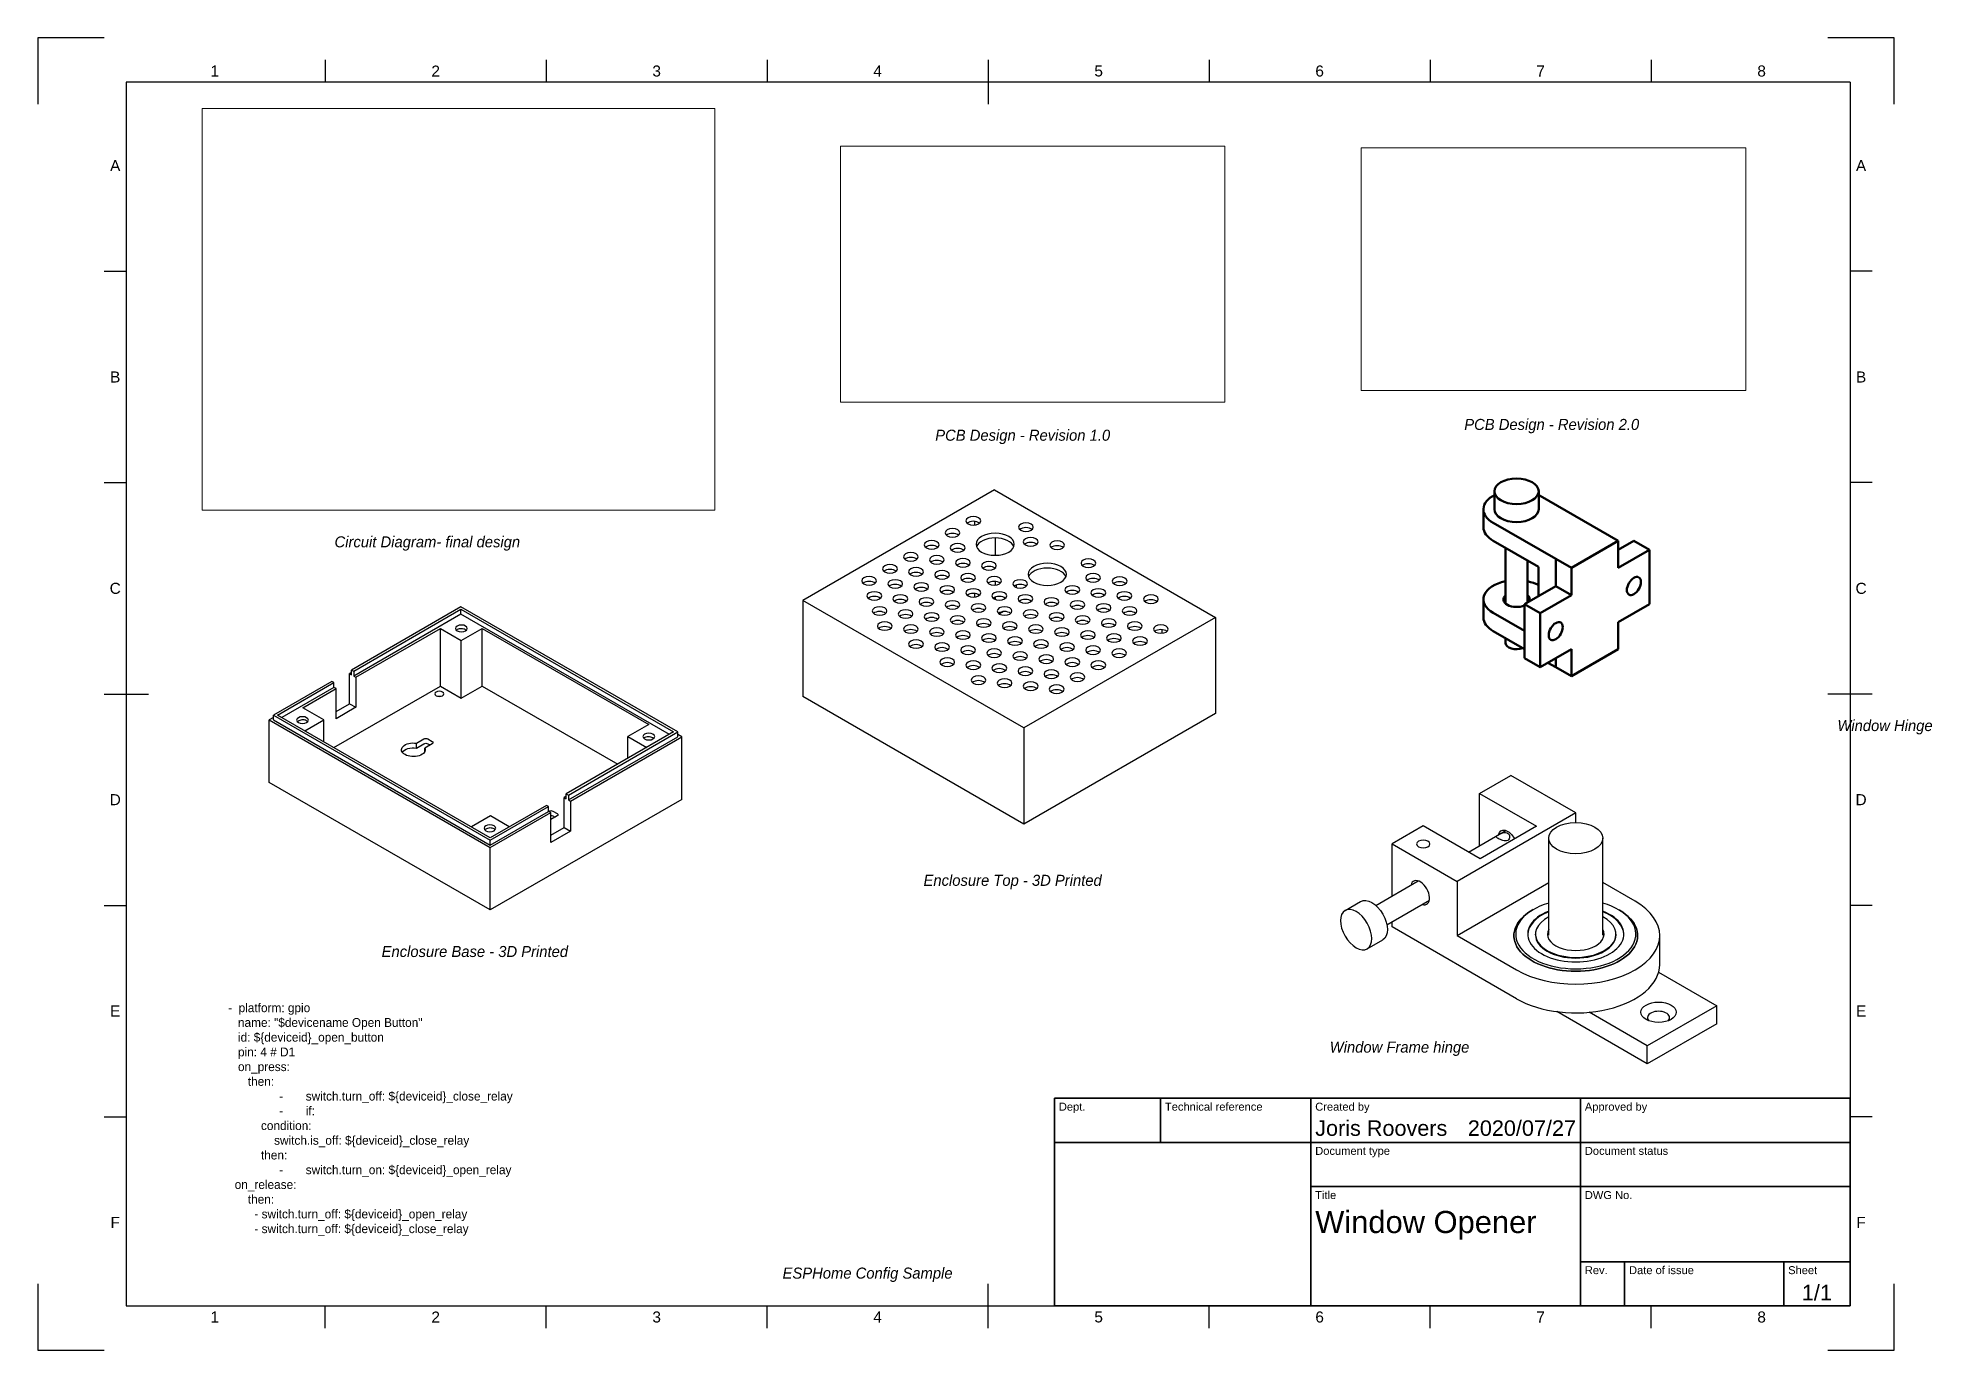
# Model space of a CAD drawing. Header units: millimetres. Extents: x 0 to 429, y 0 to 297.
import ezdxf
from ezdxf.enums import TextEntityAlignment as Align

# ---------------------------------------------------------------- set-up
doc = ezdxf.new("R2010")
doc.units = ezdxf.units.MM
doc.header["$LTSCALE"] = 0.75
for name, color, linetype, lineweight in [('Annotations', 7, 'Continuous', 25), ('Border', 7, 'Continuous', 25), ('TitleBlock', 7, 'Continuous', 35), ('Visible', 7, 'Continuous', 50)]:
    doc.layers.add(name, color=color, linetype=linetype, lineweight=lineweight)
doc.styles.add('FusionTitle', font='Arial Unicode.ttf')
doc.styles.get("Standard").update_dxf_attribs({"font": 'Arial.ttf'})
picture_1 = doc.add_image_def('image1.png', size_in_pixel=(993, 662))
picture_2 = doc.add_image_def('image2.png', size_in_pixel=(1049, 662))
picture_3 = doc.add_image_def('image3.png', size_in_pixel=(1355, 1062))

# ---------------------------------------------------------------- blocks, each defined once
blk = doc.blocks.new('ISO_A3_SHEET')
at = {"layer": 'Border'}
for p, q in [((15, 297), (0, 297)), ((0, 297), (0, 282)), ((420, 297), (405, 297)), ((420, 282), (420, 297)), ((65, 292), (65, 287)), ((115, 292), (115, 287)), ((165, 292), (165, 287)), ((215, 292), (215, 282)), ((265, 292), (265, 287)), ((315, 292), (315, 287)), ((365, 292), (365, 287)), ((410, 287), (20, 287)), ((20, 287), (20, 10)), ((410, 287), (410, 10)), ((15, 244.16666), (20, 244.16666)), ((415, 244.16666), (410, 244.16666)), ((15, 196.33333), (20, 196.33333)), ((415, 196.33333), (410, 196.33333)), ((15, 148.5), (25, 148.5)), ((415, 148.5), (405, 148.5)), ((15, 100.66667), (20, 100.66667)), ((415, 100.66667), (410, 100.66667)), ((15, 52.83334), (20, 52.83334)), ((415, 52.83334), (410, 52.83334)), ((0, 15), (0, 0)), ((215, 5), (215, 15)), ((420, 0), (420, 15)), ((20, 10), (410, 10)), ((65, 5), (65, 10)), ((115, 5), (115, 10)), ((165, 5), (165, 10)), ((265, 5), (265, 10)), ((315, 5), (315, 10)), ((365, 5), (365, 10)), ((0, 0), (15, 0)), ((405, 0), (420, 0))]:
    blk.add_line(p, q, dxfattribs=at)
at = {"layer": 'Border', "style": 'FusionTitle'}
for s, p in [('1', (40, 289.5)), ('2', (90, 289.5)), ('3', (140, 289.5)), ('4', (190, 289.5)), ('5', (240, 289.5)), ('6', (290, 289.5)), ('7', (340, 289.5)), ('8', (390, 289.5)), ('A', (17.5, 268.08333)), ('A', (412.5, 268.08333)), ('B', (17.5, 220.25)), ('B', (412.5, 220.25)), ('C', (17.5, 172.41667)), ('C', (412.5, 172.41667)), ('D', (17.5, 124.58334)), ('D', (412.5, 124.58334)), ('E', (17.5, 76.75001)), ('E', (412.5, 76.75001)), ('F', (17.5, 28.91668)), ('F', (412.5, 28.91668)), ('1', (40, 7.5)), ('2', (90, 7.5)), ('3', (140, 7.5)), ('4', (190, 7.5)), ('5', (240, 7.5)), ('6', (290, 7.5)), ('7', (340, 7.5)), ('8', (390, 7.5))]:
    blk.add_text(s, height=2.5, dxfattribs=at).set_placement(p, align=Align.MIDDLE)
blk = doc.blocks.new('ISO_TITLEBLOCK')
at = {"layer": 'TitleBlock'}
for p, q in [((0, 47), (-180, 47)), ((-180, 47), (-180, 0)), ((-156, 37), (-156, 47)), ((-122, 0), (-122, 47)), ((-61, 0), (-61, 47)), ((0, 0), (0, 47)), ((-180, 37), (0, 37)), ((-122, 27), (0, 27)), ((-61, 10), (0, 10)), ((-51, 0), (-51, 10)), ((-15, 0), (-15, 10)), ((-180, 0), (0, 0))]:
    blk.add_line(p, q, dxfattribs=at)
at = {"layer": 'TitleBlock', "style": 'FusionTitle'}
for s, p in [('Dept.', (-179, 46)), ('Technical reference', (-155, 46)), ('Created by', (-121, 46)), ('Approved by', (-60, 46)), ('Document type', (-121, 36)), ('Document status', (-60, 36)), ('Title', (-121, 26)), ('DWG No.', (-60, 26)), ('Rev.', (-60, 9)), ('Date of issue', (-50, 9)), ('Sheet', (-14, 9))]:
    blk.add_text(s, height=1.8, dxfattribs=at).set_placement(p, align=Align.TOP_LEFT)
for tag, p, height in [('DEPT', (-179, 38.5), 3.5), ('TECHNICAL_REFERENCE', (-155, 38.5), 3.5), ('CREATED_BY', (-121, 38.5), 3.5), ('APPROVED_BY', (-60, 38.5), 3.5), ('DOCUMENT_TYPE', (-121, 28.5), 3.5), ('DOCUMENT_STATUS', (-60, 28.5), 3.5), ('TITLE_1', (-121, 16.5), 5), ('TITLE_2', (-121, 9), 5), ('TITLE_3', (-121, 1.5), 5), ('DATE_OF_ISSUE', (-50, 1.5), 3.5)]:
    blk.add_attdef(tag, p, '', height=height, dxfattribs=at)
for tag, p in [('CREATED_DATE', (-62, 38.5)), ('APPROVED_DATE', (-1, 38.5))]:
    blk.add_attdef(tag, text='', height=3.5, dxfattribs=at).set_placement(p, align=Align.RIGHT)
for tag, height, p in [('DRAWING_NUMBER', 5, (-30.5, 16.6)), ('REV', 3.5, (-56, 3.1)), ('SHEET', 3.5, (-7.5, 3.1))]:
    blk.add_attdef(tag, text='', height=height, dxfattribs=at).set_placement(p, align=Align.MIDDLE)

msp = doc.modelspace()

# ---------------------------------------------------------------- linework, layer by layer
at = {"layer": 'Visible', "lineweight": 25, "extrusion": (-8.32667e-17, 0.816497, 0.57735)}
for p, q in [((216.47, 194.71, -30.42), (173.1, 169.67, 4.99)), ((216.47, 194.71, -30.42), (266.46, 165.85, 10.4)), ((211.88, 187.56, -26.66), (211.88, 186.75, -27.24)), ((216.59, 183.81, -23.54), (216.59, 179.89, -26.31)), ((216.59, 173.96, -30.51), (216.59, 173.14, -31.09)), ((221.31, 173.12, -36.88), (221.31, 172.62, -37.23)), ((223.09, 140.81, 45.81), (173.1, 169.67, 4.99)), ((173.1, 169.67, 4.99), (173.1, 147.9, -10.4)), ((211.88, 171.23, -38.21), (211.88, 170.42, -38.79)), ((216.59, 170.39, -33.03), (216.59, 169.9, -33.38)), ((218.48, 167.15, -37.63), (217.54, 166.61, -36.86)), ((266.46, 165.85, 10.4), (223.09, 140.81, 45.81)), ((254.31, 163.07, 7.98), (254.31, 162.25, 7.4)), ((266.46, 165.85, 10.4), (266.46, 144.07, -4.99)), ((223.09, 119.03, 30.42), (173.1, 147.9, -10.4)), ((266.46, 144.07, -4.99), (223.09, 119.03, 30.42)), ((223.09, 140.81, 45.81), (223.09, 119.03, 30.42))]:
    msp.add_line(p, q, dxfattribs=at)
at = {"layer": 'Visible', "extrusion": (0, 0.816497, 0.57735)}
for p, q in [((329.56, 194.38, 7.06), (329.56, 190.3, 4.18)), ((339.56, 194.38, 7.06), (339.56, 190.3, 4.18)), ((357.56, 183.14, 14.3), (339.88, 193.35, -0.14)), ((327.06, 186.25, 1.31), (327.06, 190.3, 4.18)), ((329.28, 187.23, 8.52), (343.42, 179.06, 20.07)), ((329.28, 183.17, 5.66), (339.51, 177.27, 14.01)), ((332.06, 181.57, -2), (332.06, 168.96, -10.91)), ((346.95, 177.02, 22.96), (357.56, 183.14, 14.3)), ((357.56, 181.1, 4.19), (361.1, 183.14, 1.31)), ((357.56, 177.02, 9.97), (357.56, 183.14, 14.3)), ((364.63, 181.1, 4.19), (357.56, 177.02, 9.97)), ((361.1, 183.14, 1.31), (364.63, 181.1, 4.19)), ((364.63, 168.86, -4.47), (364.63, 181.1, 4.19)), ((337.06, 178.68, -4.04), (337.06, 169.27, -10.7)), ((339.51, 177.27, 14.01), (339.51, 170.68, 9.36)), ((343.42, 179.06, 20.08), (346.95, 177.02, 22.96)), ((343.42, 172.94, 15.75), (343.42, 179.06, 20.08)), ((343.42, 179.06, 20.07), (343.42, 179.06, 20.08)), ((346.95, 177.02, 22.96), (346.95, 170.89, 18.63)), ((336.35, 168.86, 21.51), (343.42, 172.94, 15.75)), ((343.42, 172.94, 15.75), (346.95, 170.89, 18.63)), ((327.06, 165.81, -13.14), (327.06, 169.92, -10.24)), ((339.88, 166.81, 24.4), (336.35, 168.86, 21.51)), ((336.35, 156.61, 12.85), (336.35, 168.86, 21.51)), ((346.95, 170.89, 18.63), (339.88, 166.81, 24.4)), ((357.56, 164.77, 1.31), (364.63, 168.86, -4.47)), ((336.35, 162.76, -0.12), (329.28, 166.84, -5.89)), ((339.88, 154.57, 15.74), (339.88, 166.81, 24.4)), ((357.56, 158.65, -3.02), (357.56, 164.77, 1.31)), ((329.28, 162.73, -8.8), (336.35, 158.65, -3.02)), ((332.06, 161.13, -16.45), (332.06, 160.09, -17.18)), ((339.88, 154.57, 15.74), (346.95, 158.65, 9.97)), ((346.95, 158.65, 9.97), (346.95, 152.52, 5.64)), ((357.56, 158.65, -3.02), (346.95, 152.52, 5.64)), ((336.35, 156.61, 12.85), (339.88, 154.57, 15.74)), ((341.65, 155.59, 1.31), (343.42, 154.57, 2.75)), ((343.42, 154.56, 2.75), (343.42, 156.61, 4.2)), ((346.95, 152.52, 5.64), (343.42, 154.56, 2.75))]:
    msp.add_line(p, q, dxfattribs=at)
at = {"layer": 'Visible', "lineweight": 25, "extrusion": (-4.16334e-17, 0.816497, 0.57735)}
for p, q in [((95.73, 168.22, -31.96), (70.98, 153.93, -11.75)), ((71.45, 153.66, -11.37), (95.73, 167.68, -31.19)), ((144.78, 139.9, 8.09), (95.73, 168.22, -31.96)), ((95.73, 166.59, -31.96), (95.73, 167.68, -31.19)), ((95.73, 167.68, -31.19), (143.84, 139.9, 8.09)), ((95.73, 166.59, -31.96), (71.45, 152.57, -12.14)), ((71.92, 152.3, -11.75), (91.08, 163.36, -27.39)), ((91.08, 150.3, -36.63), (91.08, 163.36, -27.39)), ((91.08, 163.36, -27.39), (95.79, 160.64, -23.54)), ((142.9, 139.36, 6.55), (95.73, 166.59, -31.96)), ((95.79, 160.64, -23.54), (100.51, 163.36, -27.39)), ((100.51, 150.3, -36.63), (100.51, 163.36, -27.39)), ((100.51, 163.36, -27.39), (138.22, 141.59, 3.4)), ((95.79, 147.58, -32.78), (95.79, 160.64, -23.54)), ((66.5, 151.35, -8.09), (53.3, 143.73, 2.68)), ((54.25, 143.73, 2.68), (66.97, 151.08, -7.71)), ((66.97, 151.08, -7.71), (66.5, 151.35, -8.09)), ((66.97, 149.99, -8.48), (66.97, 151.08, -7.71)), ((66.97, 136.38, -16.95), (91.08, 150.3, -36.63)), ((70.98, 153.39, -13.29), (70.51, 153.12, -12.91)), ((70.51, 153.12, -12.91), (70.98, 152.85, -12.52)), ((70.51, 146.31, -17.72), (70.51, 153.12, -12.91)), ((70.98, 153.93, -11.75), (71.45, 153.66, -11.37)), ((70.98, 152.85, -12.52), (70.98, 153.93, -11.75)), ((71.45, 153.66, -11.37), (71.45, 152.57, -12.14)), ((71.45, 152.57, -12.14), (71.92, 152.3, -11.75)), ((71.92, 152.3, -11.75), (71.92, 145.5, -16.56)), ((91.08, 150.3, -36.63), (95.79, 147.58, -32.78)), ((95.79, 147.58, -32.78), (100.51, 150.3, -36.63)), ((100.51, 150.3, -36.63), (131.18, 132.59, -11.59)), ((66.97, 149.99, -8.48), (55.19, 143.18, 1.14)), ((59.97, 145.4, -1.99), (67.45, 149.72, -8.09)), ((67.45, 149.72, -8.09), (66.97, 149.99, -8.48)), ((67.45, 142.91, -12.91), (67.45, 149.72, -8.09)), ((67.45, 144.54, -15.22), (70.51, 146.31, -17.72)), ((70.51, 146.31, -17.72), (71.92, 145.5, -16.56)), ((53.3, 143.18, 1.14), (52.36, 142.64, 1.91)), ((52.36, 128.49, -8.09), (52.36, 142.64, 1.91)), ((52.36, 142.64, 1.91), (102.36, 113.77, 42.74)), ((53.3, 143.73, 2.68), (102.36, 115.41, 42.74)), ((53.3, 142.64, 1.91), (53.3, 143.73, 2.68)), ((53.3, 142.64, 1.91), (102.36, 114.32, 41.97)), ((102.36, 115.95, 41.97), (54.25, 143.73, 2.68)), ((64.68, 142.68, 1.86), (59.97, 145.4, -1.99)), ((60.37, 140.19, 5.38), (64.68, 142.68, 1.86)), ((64.68, 137.7, -1.66), (64.68, 142.68, 1.86)), ((71.92, 145.5, -16.56), (67.45, 142.91, -12.91)), ((138.22, 141.59, 3.4), (133.51, 138.87, 7.25)), ((85.64, 137.36, -18.33), (87.31, 138.32, -19.69)), ((85.64, 136.27, -19.1), (85.64, 137.36, -18.33)), ((85.64, 136.27, -19.1), (87.31, 137.23, -20.46)), ((89.19, 137.23, -18.15), (87.53, 136.27, -16.79)), ((88.25, 138.32, -19.69), (89.19, 137.78, -18.92)), ((88.25, 137.23, -20.46), (88.72, 136.96, -20.08)), ((143.84, 139.9, 8.09), (119.56, 125.88, 27.92)), ((120.04, 125.61, 28.3), (144.78, 139.9, 8.09)), ((120.04, 124.52, 27.53), (144.78, 138.81, 7.32)), ((120.51, 124.25, 27.92), (145.73, 138.81, 7.32)), ((133.51, 133.93, 3.76), (133.51, 138.87, 7.25)), ((133.51, 138.87, 7.25), (137.78, 136.4, 10.74)), ((144.78, 138.81, 7.32), (144.78, 139.9, 8.09)), ((145.73, 138.81, 7.32), (144.78, 139.36, 6.55)), ((145.73, 124.66, -2.68), (145.73, 138.81, 7.32)), ((87.53, 135.47, -17.36), (87.53, 136.27, -16.79)), ((102.36, 99.62, 32.73), (52.36, 128.49, -8.09)), ((145.73, 124.66, -2.68), (102.36, 99.62, 32.73)), ((119.56, 125.37, 26.33), (119.06, 125.08, 26.74)), ((119.06, 125.08, 26.74), (119.56, 124.8, 27.15)), ((119.06, 118.28, 21.93), (119.06, 125.08, 26.74)), ((119.56, 125.88, 27.92), (120.04, 125.61, 28.3)), ((119.56, 124.8, 27.15), (119.56, 125.88, 27.92)), ((120.04, 125.61, 28.3), (120.04, 124.52, 27.53)), ((120.04, 124.52, 27.53), (120.51, 124.25, 27.92)), ((102.39, 120.9, 32.65), (98.09, 118.42, 36.17)), ((115.09, 123.3, 31.57), (102.36, 115.95, 41.97)), ((102.36, 115.41, 42.74), (115.56, 123.03, 31.96)), ((102.36, 114.32, 41.97), (115.56, 121.94, 31.19)), ((102.36, 113.77, 42.74), (116.03, 121.67, 31.57)), ((106.66, 118.44, 36.14), (102.39, 120.9, 32.65)), ((115.56, 123.03, 31.96), (115.09, 123.3, 31.57)), ((115.56, 121.94, 31.19), (115.56, 123.03, 31.96)), ((115.56, 121.97, 3.43), (115.59, 121.99, 3.4)), ((116.03, 121.67, 31.57), (115.56, 121.94, 31.19)), ((116.03, 114.86, 26.76), (116.03, 121.67, 31.57)), ((117.48, 120.9, 4.94), (116.03, 120.07, 6.12)), ((116.54, 121.99, 3.4), (117.48, 121.45, 4.17)), ((116.54, 120.9, 2.63), (117.01, 120.63, 3.02)), ((120.51, 124.25, 27.92), (120.51, 117.45, 23.11)), ((116.03, 116.53, 24.41), (119.06, 118.28, 21.93)), ((120.51, 117.45, 23.11), (116.03, 114.86, 26.76)), ((119.06, 118.28, 21.93), (120.51, 117.45, 23.11)), ((102.36, 114.32, 41.97), (102.36, 115.41, 42.74)), ((102.36, 99.62, 32.73), (102.36, 113.77, 42.74))]:
    msp.add_line(p, q, dxfattribs=at)
at = {"layer": 'Visible', "lineweight": 25, "extrusion": (5.55112e-17, 0.816497, 0.57735)}
for p, q in [((326.18, 125.99, -27.79), (333.25, 130.07, -33.57)), ((347.95, 121.59, -21.57), (333.25, 130.07, -33.57)), ((326.18, 125.99, -27.79), (339.03, 118.57, -17.3)), ((326.18, 114.18, -36.15), (326.18, 125.99, -27.79)), ((347.95, 121.59, -21.57), (321.08, 106.08, 0.37)), ((347.95, 119.41, -23.11), (347.95, 121.59, -21.57)), ((313.45, 118.64, -17.4), (306.38, 114.56, -11.63)), ((326.3, 111.23, -6.91), (313.45, 118.64, -17.4)), ((323.68, 112.74, -21.58), (332.12, 117.61, -28.47)), ((339.03, 118.57, -17.3), (326.3, 111.23, -6.91)), ((341.82, 93.93, -8.22), (341.82, 115.87, 7.3)), ((354.07, 93.93, -8.22), (354.07, 115.87, 7.3)), ((306.38, 114.56, -11.63), (321.08, 106.08, 0.37)), ((306.38, 102.75, -19.98), (306.38, 114.56, -11.63)), ((302.7, 100.62, -4.45), (312.32, 106.18, -12.31)), ((321.08, 106.08, 0.37), (321.08, 93.83, -8.29)), ((321.08, 93.83, -8.29), (341.82, 105.81, -25.23)), ((361.38, 101.59, -19.26), (354.07, 105.81, -25.23)), ((295.75, 99.5, 0.21), (299.28, 101.54, -2.68)), ((305.2, 96.29, -4.45), (314.82, 101.85, -12.31)), ((338.33, 99.71, -15.91), (338.05, 99.54, -16.37)), ((357.56, 99.71, -15.91), (357.85, 99.54, -16.37)), ((306.38, 95.78, -24.91), (306.38, 96.98, -24.06)), ((334.51, 79.54, -1.94), (306.38, 95.78, -24.91)), ((300.75, 90.84, 0.21), (304.28, 92.88, -2.68)), ((321.08, 93.83, -8.29), (334.51, 86.07, 2.68)), ((338.83, 93.99, -8.17), (338.83, 94.16, -8.06)), ((357.07, 93.99, -8.17), (357.07, 94.16, -8.06)), ((366.95, 87.3, -12.91), (366.95, 93.83, -8.29)), ((366.7, 85.55, -10.44), (379.85, 77.96, 0.3)), ((379.85, 77.96, 0.3), (364.12, 68.87, 13.14)), ((379.85, 73.88, -2.59), (379.85, 77.96, 0.3)), ((364.12, 64.79, 10.26), (343.65, 76.61, -6.46)), ((364.12, 68.87, 13.14), (350.97, 76.47, 2.41)), ((379.85, 73.88, -2.59), (364.12, 64.79, 10.26)), ((364.12, 64.79, 10.26), (364.12, 68.87, 13.14))]:
    msp.add_line(p, q, dxfattribs=at)
at = {"layer": 'Visible', "extrusion": (0, -0.816497, -0.57735)}
msp.add_circle((334.56, -106.46, -162.79), 5, dxfattribs=at)
at = {"layer": 'Visible', "lineweight": 25, "extrusion": (8.32667e-17, -0.816497, -0.57735)}
for centre, radius in [((211.64, -125.11, -141.42), 1.67), ((206.93, -120.39, -141.42), 1.67), ((216.59, -115.92, -141.42), 4.33), ((223.54, -122.64, -141.42), 1.67), ((197.5, -110.97, -141.42), 1.67), ((202.22, -115.68, -141.42), 1.67), ((208.11, -114.5, -141.42), 1.67), ((224.61, -116.86, -141.42), 1.67), ((230.61, -115.57, -141.42), 1.67), ((192.79, -106.25, -141.42), 1.67), ((198.68, -105.07, -141.42), 1.67), ((203.39, -109.79, -141.42), 1.67), ((204.57, -103.9, -141.42), 1.67), ((209.29, -108.61, -141.42), 1.67), ((210.46, -102.72, -141.42), 1.67), ((215.18, -107.43, -141.42), 1.67), ((228.38, -104.13, -141.42), 4.33), ((237.68, -108.5, -141.42), 1.67), ((238.75, -102.72, -141.42), 1.67), ((188.07, -101.54, -141.42), 1.67), ((189.25, -95.65, -141.42), 1.67), ((193.97, -100.36, -141.42), 1.67), ((199.86, -99.18, -141.42), 1.67), ((205.75, -98, -141.42), 1.67), ((211.64, -96.82, -141.42), 1.67), ((216.36, -101.54, -141.42), 1.67), ((217.54, -95.65, -141.42), 1.67), ((222.25, -100.36, -141.42), 1.67), ((234.04, -98, -141.42), 1.67), ((239.93, -96.82, -141.42), 1.67), ((244.75, -101.43, -141.42), 1.67), ((245.82, -95.65, -141.42), 1.67), ((190.43, -89.75, -141.42), 1.67), ((195.14, -94.47, -141.42), 1.67), ((196.32, -88.57, -141.42), 1.67), ((201.04, -93.29, -141.42), 1.67), ((206.93, -92.11, -141.42), 1.67), ((212.82, -90.93, -141.42), 1.67), ((218.71, -89.75, -141.42), 1.67), ((223.43, -94.47, -141.42), 1.67), ((224.61, -88.57, -141.42), 1.67), ((229.32, -93.29, -141.42), 1.67), ((235.21, -92.11, -141.42), 1.67), ((241.11, -90.93, -141.42), 1.67), ((247, -89.75, -141.42), 1.67), ((251.82, -94.36, -141.42), 1.67), ((191.61, -83.86, -141.42), 1.67), ((197.5, -82.68, -141.42), 1.67), ((202.22, -87.4, -141.42), 1.67), ((203.39, -81.5, -141.42), 1.67), ((208.11, -86.22, -141.42), 1.67), ((214, -85.04, -141.42), 1.67), ((219.89, -83.86, -141.42), 1.67), ((225.79, -82.68, -141.42), 1.67), ((230.5, -87.4, -141.42), 1.67), ((231.68, -81.5, -141.42), 1.67), ((236.39, -86.22, -141.42), 1.67), ((242.28, -85.04, -141.42), 1.67), ((248.18, -83.86, -141.42), 1.67), ((254.07, -82.68, -141.42), 1.67), ((198.68, -76.79, -141.42), 1.67), ((204.57, -75.61, -141.42), 1.67), ((209.29, -80.33, -141.42), 1.67), ((210.46, -74.43, -141.42), 1.67), ((215.18, -79.15, -141.42), 1.67), ((216.36, -73.25, -141.42), 1.67), ((221.07, -77.97, -141.42), 1.67), ((226.96, -76.79, -141.42), 1.67), ((232.86, -75.61, -141.42), 1.67), ((237.57, -80.33, -141.42), 1.67), ((238.75, -74.43, -141.42), 1.67), ((243.46, -79.15, -141.42), 1.67), ((244.64, -73.25, -141.42), 1.67), ((249.36, -77.97, -141.42), 1.67), ((205.75, -69.72, -141.42), 1.67), ((211.64, -68.54, -141.42), 1.67), ((217.54, -67.36, -141.42), 1.67), ((222.25, -72.08, -141.42), 1.67), ((223.43, -66.18, -141.42), 1.67), ((228.14, -70.9, -141.42), 1.67), ((234.04, -69.72, -141.42), 1.67), ((239.93, -68.54, -141.42), 1.67), ((212.82, -62.65, -141.42), 1.67), ((218.71, -61.47, -141.42), 1.67), ((224.61, -60.29, -141.42), 1.67), ((229.32, -65, -141.42), 1.67), ((230.5, -59.11, -141.42), 1.67), ((235.21, -63.83, -141.42), 1.67)]:
    msp.add_circle(centre, radius, dxfattribs=at)
at = {"layer": 'Visible', "extrusion": (-0.707107, 0.408248, -0.57735)}
msp.add_circle((-330.32, -128.38, -186.32), 2.25, dxfattribs=at)
at = {"layer": 'Visible', "lineweight": 25, "extrusion": (4.16334e-17, -0.816497, -0.57735)}
for centre, radius in [((95.82, -116.65, -117.57), 1.33), ((90.84, -113.62, -101.57), 1), ((59.87, -80.7, -117.57), 1.33), ((138.22, -74.26, -117.57), 1.33), ((102.27, -38.3, -117.57), 1.33)]:
    msp.add_circle(centre, radius, dxfattribs=at)
at = {"layer": 'Visible', "lineweight": 25, "extrusion": (5.55112e-17, 0.816497, 0.57735)}
for centre, radius in [((-347.95, -60.94, 98.82), 6.13), ((-366.68, -42.2, 63.82), 4)]:
    msp.add_circle(centre, radius, dxfattribs=at)
at = {"layer": 'Visible', "lineweight": 25, "extrusion": (-1.37046e-15, -0.816497, -0.57735)}
msp.add_circle((313.45, -75.64, -86.82), 1.5, dxfattribs=at)
at = {"layer": 'Visible', "lineweight": 25, "extrusion": (0.707107, 0.408248, -0.57735)}
msp.add_circle((-66.71, 176.77, 249.63), 5, dxfattribs=at)
at = {"layer": 'Visible', "extrusion": (0, 0.816497, 0.57735)}
for centre, radius, start, end in [((-334.56, -106.46, 157.79), 7.5, 311.8103, 45.2309), ((-334.56, -106.46, 157.79), 7.5, 224.7691, 228.1897), ((-334.56, -106.46, 152.83), 7.5, 0, 45.2309), ((-334.56, -106.46, 132.83), 3, 326.4427, 126.6121), ((-334.56, -106.46, 132.83), 3, 166.2636, 213.5573), ((-334.56, -106.46, 127.79), 7.5, 0, 45.2309), ((-334.56, -106.46, 120.79), 2.5, 0, 123.4645)]:
    msp.add_arc(centre, radius, start, end, dxfattribs=at)
at = {"layer": 'Visible', "extrusion": (0, -0.816497, -0.57735)}
for centre, radius, start, end in [((334.56, -106.46, -157.79), 5, 0, 180), ((334.56, -106.46, -132.83), 7.5, 134.7691, 250.5288), ((334.56, -106.46, -132.83), 7.5, 289.4712, 311.2977)]:
    msp.add_arc(centre, radius, start, end, dxfattribs=at)
at = {"layer": 'Visible', "lineweight": 25, "extrusion": (-8.32667e-17, 0.816497, 0.57735)}
for centre, radius, start, end in [((-206.93, -120.39, 140.09), 1.67, 214.4499, 325.5501), ((-211.64, -125.11, 140.09), 1.67, 214.4499, 325.5501), ((-223.54, -122.64, 140.09), 1.67, 214.4499, 325.5501), ((-202.22, -115.68, 140.09), 1.67, 214.4499, 325.5501), ((-208.11, -114.5, 140.09), 1.67, 214.4499, 325.5501), ((-216.59, -115.92, 140.09), 4.33, 192.5664, 347.4336), ((-224.61, -116.86, 140.09), 1.67, 214.4499, 325.5501), ((-230.61, -115.57, 140.09), 1.67, 214.4499, 325.5501), ((-192.79, -106.25, 140.09), 1.67, 214.4499, 325.5501), ((-197.5, -110.97, 140.09), 1.67, 214.4499, 325.5501), ((-198.68, -105.07, 140.09), 1.67, 214.4499, 325.5501), ((-203.39, -109.79, 140.09), 1.67, 214.4499, 325.5501), ((-209.29, -108.61, 140.09), 1.67, 214.4499, 325.5501), ((-215.18, -107.43, 140.09), 1.67, 214.4499, 325.5501), ((-228.38, -104.13, 140.09), 4.33, 192.5664, 347.4336), ((-237.68, -108.5, 140.09), 1.67, 214.4499, 325.5501), ((-188.07, -101.54, 140.09), 1.67, 214.4499, 325.5501), ((-193.97, -100.36, 140.09), 1.67, 214.4499, 325.5501), ((-199.86, -99.18, 140.09), 1.67, 214.4499, 325.5501), ((-204.57, -103.9, 140.09), 1.67, 214.4499, 325.5501), ((-205.75, -98, 140.09), 1.67, 214.4499, 325.5501), ((-210.46, -102.72, 140.09), 1.67, 214.4499, 325.5501), ((-216.36, -101.54, 140.09), 1.67, 214.4499, 325.5501), ((-222.25, -100.36, 140.09), 1.67, 214.4499, 325.5501), ((-234.04, -98, 140.09), 1.67, 214.4499, 325.5501), ((-238.75, -102.72, 140.09), 1.67, 214.4499, 325.5501), ((-244.75, -101.43, 140.09), 1.67, 214.4499, 325.5501), ((-189.25, -95.65, 140.09), 1.67, 214.4499, 325.5501), ((-190.43, -89.75, 140.09), 1.67, 214.4499, 325.5501), ((-195.14, -94.47, 140.09), 1.67, 214.4499, 325.5501), ((-201.04, -93.29, 140.09), 1.67, 214.4499, 325.5501), ((-206.93, -92.11, 140.09), 1.67, 214.4499, 325.5501), ((-211.64, -96.82, 140.09), 1.67, 214.4499, 325.5501), ((-212.82, -90.93, 140.09), 1.67, 214.4499, 325.5501), ((-217.54, -95.65, 140.09), 1.67, 214.4499, 325.5501), ((-218.71, -89.75, 140.09), 1.67, 214.4499, 325.5501), ((-223.43, -94.47, 140.09), 1.67, 214.4499, 325.5501), ((-229.32, -93.29, 140.09), 1.67, 214.4499, 325.5501), ((-235.21, -92.11, 140.09), 1.67, 214.4499, 325.5501), ((-239.93, -96.82, 140.09), 1.67, 214.4499, 325.5501), ((-241.11, -90.93, 140.09), 1.67, 214.4499, 325.5501), ((-245.82, -95.65, 140.09), 1.67, 214.4499, 325.5501), ((-247, -89.75, 140.09), 1.67, 214.4499, 325.5501), ((-251.82, -94.36, 140.09), 1.67, 214.4499, 325.5501), ((-191.61, -83.86, 140.09), 1.67, 214.4499, 325.5501), ((-196.32, -88.57, 140.09), 1.67, 214.4499, 325.5501), ((-197.5, -82.68, 140.09), 1.67, 214.4499, 325.5501), ((-202.22, -87.4, 140.09), 1.67, 214.4499, 325.5501), ((-208.11, -86.22, 140.09), 1.67, 214.4499, 325.5501), ((-214, -85.04, 140.09), 1.67, 214.4499, 325.5501), ((-219.89, -83.86, 140.09), 1.67, 214.4499, 325.5501), ((-224.61, -88.57, 140.09), 1.67, 214.4499, 325.5501), ((-225.79, -82.68, 140.09), 1.67, 214.4499, 325.5501), ((-230.5, -87.4, 140.09), 1.67, 214.4499, 325.5501), ((-236.39, -86.22, 140.09), 1.67, 214.4499, 325.5501), ((-242.28, -85.04, 140.09), 1.67, 214.4499, 325.5501), ((-248.18, -83.86, 140.09), 1.67, 214.4499, 325.5501), ((-254.07, -82.68, 140.09), 1.67, 214.4499, 325.5501), ((-198.68, -76.79, 140.09), 1.67, 214.4499, 325.5501), ((-203.39, -81.5, 140.09), 1.67, 214.4499, 325.5501), ((-204.57, -75.61, 140.09), 1.67, 214.4499, 325.5501), ((-209.29, -80.33, 140.09), 1.67, 214.4499, 325.5501), ((-215.18, -79.15, 140.09), 1.67, 214.4499, 325.5501), ((-221.07, -77.97, 140.09), 1.67, 214.4499, 325.5501), ((-226.96, -76.79, 140.09), 1.67, 214.4499, 325.5501), ((-231.68, -81.5, 140.09), 1.67, 214.4499, 325.5501), ((-232.86, -75.61, 140.09), 1.67, 214.4499, 325.5501), ((-237.57, -80.33, 140.09), 1.67, 214.4499, 325.5501), ((-243.46, -79.15, 140.09), 1.67, 214.4499, 325.5501), ((-249.36, -77.97, 140.09), 1.67, 214.4499, 325.5501), ((-205.75, -69.72, 140.09), 1.67, 214.4499, 325.5501), ((-210.46, -74.43, 140.09), 1.67, 214.4499, 325.5501), ((-211.64, -68.54, 140.09), 1.67, 214.4499, 325.5501), ((-216.36, -73.25, 140.09), 1.67, 214.4499, 325.5501), ((-222.25, -72.08, 140.09), 1.67, 214.4499, 325.5501), ((-228.14, -70.9, 140.09), 1.67, 214.4499, 325.5501), ((-234.04, -69.72, 140.09), 1.67, 214.4499, 325.5501), ((-238.75, -74.43, 140.09), 1.67, 214.4499, 325.5501), ((-239.93, -68.54, 140.09), 1.67, 214.4499, 325.5501), ((-244.64, -73.25, 140.09), 1.67, 214.4499, 325.5501), ((-212.82, -62.65, 140.09), 1.67, 214.4499, 325.5501), ((-217.54, -67.36, 140.09), 1.67, 214.4499, 325.5501), ((-218.71, -61.47, 140.09), 1.67, 214.4499, 325.5501), ((-223.43, -66.18, 140.09), 1.67, 214.4499, 325.5501), ((-224.61, -60.29, 140.09), 1.67, 214.4499, 325.5501), ((-229.32, -65, 140.09), 1.67, 214.4499, 325.5501), ((-235.21, -63.83, 140.09), 1.67, 214.4499, 325.5501), ((-230.5, -59.11, 140.09), 1.67, 214.4499, 325.5501)]:
    msp.add_arc(centre, radius, start, end, dxfattribs=at)
at = {"layer": 'Visible', "lineweight": 25, "extrusion": (4.16334e-17, -0.816497, -0.57735)}
for centre, radius, start, end in [((90.84, -113.62, -100.24), 1, 250.5288, 289.4712), ((84.95, -91.7, -101.57), 2.67, 345, 285), ((87.78, -95.47, -101.57), 0.667, 225, 315), ((87.78, -95.47, -100.24), 0.667, 225, 315), ((88.72, -94.53, -101.57), 0.667, 315, 45), ((84.95, -91.7, -100.24), 2.67, 200.7048, 285), ((116.06, -67.18, -101.57), 0.667, 225, 315), ((116.06, -67.18, -100.24), 0.667, 266.8752, 315), ((117.01, -66.24, -101.57), 0.667, 315, 45)]:
    msp.add_arc(centre, radius, start, end, dxfattribs=at)
at = {"layer": 'Visible', "lineweight": 25, "extrusion": (0.707107, 0.408248, -0.57735)}
for centre, radius, start, end in [((-66.71, 176.77, 298.13), 3, 326.4427, 92.2861), ((-66.71, 176.77, 254.63), 5, 360, 180)]:
    msp.add_arc(centre, radius, start, end, dxfattribs=at)
at = {"layer": 'Visible', "lineweight": 25, "extrusion": (-0.707107, -0.408248, 0.57735)}
msp.add_arc((66.71, 176.77, -270.13), 3, 326.4427, 213.5573, dxfattribs=at)
at = {"layer": 'Visible', "lineweight": 25, "extrusion": (-1.37046e-15, -0.816497, -0.57735)}
msp.add_arc((347.95, -60.94, -71.82), 14, 315, 225, dxfattribs=at)
at = {"layer": 'Visible', "lineweight": 25, "extrusion": (5.55112e-17, 0.816497, 0.57735)}
for centre, radius, start, end in [((-347.95, -60.94, 71.82), 14, 315, 225), ((-347.95, -60.94, 72.22), 13.6, 296.7673, 243.2327), ((-347.95, -60.94, 71.82), 19, 45, 225), ((-347.95, -60.94, 72.22), 10.88, 304.2639, 235.7361), ((-347.95, -60.94, 72.02), 10.88, 304.2639, 359.2552), ((-347.95, -60.94, 72.02), 10.88, 180.7448, 235.7361), ((-347.95, -60.94, 72.22), 9.12, 312.1857, 227.8143), ((-347.95, -60.94, 72.22), 6.4, 343.143, 196.857), ((-347.95, -60.94, 72.02), 9.12, 0, 180), ((-347.95, -60.94, 63.82), 19, 45, 180), ((-366.68, -42.2, 62.32), 2.5, 150.3319, 29.6681)]:
    msp.add_arc(centre, radius, start, end, dxfattribs=at)
at = {"layer": 'Visible', "extrusion": (-0.707107, 0.408248, -0.57735)}
msp.add_ellipse((343.42, 162.73, 17.18), major_axis=(-1.59, -0.92, 1.3), ratio=1, start_param=4.712389, end_param=10.995574, dxfattribs=at)
at = {"layer": 'Visible', "lineweight": 25}
for points in [[(94.88, 163.12, -28.68), (94.79, 163.08, -28.61), (94.72, 163.03, -28.52), (94.65, 162.97, -28.42)], [(137.16, 138.58, 6.06), (137.12, 138.55, 6.1), (137.08, 138.52, 6.15), (137.05, 138.49, 6.2)]]:
    msp.add_open_spline(points, degree=3, dxfattribs=at)
for points, knots in [([(96.93, 162.92, -28.57), (96.88, 162.96, -28.63), (96.83, 163, -28.69), (96.65, 163.11, -28.84), (96.5, 163.17, -28.92), (96.17, 163.25, -29.02), (95.99, 163.28, -29.05), (95.66, 163.29, -29.04), (95.48, 163.28, -29), (95.15, 163.23, -28.88), (95, 163.18, -28.79), (94.88, 163.12, -28.68)], [0.8665298, 0.8665298, 0.8665298, 0.8665298, 0.9056305, 0.9056305, 0.9809532, 0.9809532, 1.056276, 1.056276, 1.1318525, 1.1318525, 1.2074289, 1.2074289, 1.2074289, 1.2074289]), ([(61.06, 142.25, 1.03), (61, 142.33, 0.92), (60.91, 142.4, 0.82), (60.71, 142.52, 0.66), (60.58, 142.57, 0.58), (60.3, 142.64, 0.47), (60.14, 142.66, 0.43), (59.84, 142.66, 0.4), (59.67, 142.64, 0.4), (59.34, 142.57, 0.46), (59.19, 142.51, 0.52), (58.93, 142.38, 0.66), (58.81, 142.29, 0.76), (58.72, 142.19, 0.87)], [0.2115206, 0.2115206, 0.2115206, 0.2115206, 0.274484, 0.274484, 0.3401608, 0.3401608, 0.4058377, 0.4058377, 0.4774028, 0.4774028, 0.5489679, 0.5489679, 0.6232247, 0.6232247, 0.6232247, 0.6232247]), ([(139.33, 138.44, 6.05), (139.28, 138.48, 5.99), (139.23, 138.52, 5.93), (139.03, 138.64, 5.77), (138.86, 138.7, 5.68), (138.48, 138.79, 5.58), (138.28, 138.81, 5.56), (137.92, 138.81, 5.6), (137.73, 138.79, 5.66), (137.41, 138.71, 5.82), (137.26, 138.64, 5.93), (137.16, 138.58, 6.06)], [0.8392541, 0.8392541, 0.8392541, 0.8392541, 0.8785889, 0.8785889, 0.9637262, 0.9637262, 1.0488635, 1.0488635, 1.1285367, 1.1285367, 1.2082098, 1.2082098, 1.2082098, 1.2082098]), ([(103.46, 117.77, 35.65), (103.4, 117.85, 35.54), (103.31, 117.92, 35.44), (103.09, 118.05, 35.26), (102.94, 118.1, 35.18), (102.61, 118.17, 35.06), (102.43, 118.18, 35.03), (102.1, 118.17, 35.02), (101.92, 118.14, 35.04), (101.59, 118.03, 35.13), (101.44, 117.96, 35.21), (101.25, 117.83, 35.35), (101.18, 117.77, 35.42), (101.12, 117.71, 35.49)], [0.238453, 0.238453, 0.238453, 0.238453, 0.301916, 0.301916, 0.3772448, 0.3772448, 0.4525736, 0.4525736, 0.5282028, 0.5282028, 0.603832, 0.603832, 0.6518816, 0.6518816, 0.6518816, 0.6518816]), ([(330.42, 115.78, -24.62), (330.29, 115.86, -24.73), (330.17, 115.94, -24.88), (330.02, 116.08, -25.24), (329.98, 116.15, -25.44), (329.98, 116.26, -25.81), (330.02, 116.32, -26.01), (330.17, 116.45, -26.37), (330.28, 116.52, -26.53), (330.42, 116.6, -26.64), (330.56, 116.68, -26.75), (330.73, 116.77, -26.83), (331.1, 116.94, -26.89), (331.3, 117.02, -26.88), (331.67, 117.12, -26.81), (331.87, 117.15, -26.75), (332.24, 117.14, -26.57), (332.41, 117.09, -26.46), (332.54, 117.01, -26.35)], [0.6994955, 0.6994955, 0.6994955, 0.6994955, 0.7575982, 0.7575982, 0.8157008, 0.8157008, 0.8741808, 0.8741808, 0.9326607, 0.9326607, 0.9326607, 0.9911407, 0.9911407, 1.0496206, 1.0496206, 1.1077233, 1.1077233, 1.1658259, 1.1658259, 1.1658259, 1.1658259]), ([(332.54, 117.01, -26.35), (332.68, 116.93, -26.24), (332.8, 116.81, -26.11), (332.95, 116.53, -25.86), (332.98, 116.36, -25.74), (332.98, 116.05, -25.51), (332.95, 115.88, -25.38), (332.8, 115.58, -25.14), (332.68, 115.46, -25.02), (332.41, 115.3, -24.79), (332.23, 115.26, -24.68), (331.87, 115.25, -24.5), (331.67, 115.29, -24.43), (331.3, 115.39, -24.36), (331.1, 115.46, -24.35), (330.73, 115.62, -24.43), (330.56, 115.71, -24.51), (330.42, 115.78, -24.62)], [0.2331652, 0.2331652, 0.2331652, 0.2331652, 0.2912678, 0.2912678, 0.3493705, 0.3493705, 0.4078504, 0.4078504, 0.4663304, 0.4663304, 0.5248103, 0.5248103, 0.5832903, 0.5832903, 0.6413929, 0.6413929, 0.6994955, 0.6994955, 0.6994955, 0.6994955])]:
    msp.add_open_spline(points, degree=3, knots=knots, dxfattribs=at)

# ---------------------------------------------------------------- block references
at = {"layer": 'Border'}
msp.add_blockref('ISO_A3_SHEET', (0, 0), dxfattribs=at)
at = {"layer": 'TitleBlock'}
msp.add_blockref('ISO_TITLEBLOCK', (410, 10), dxfattribs=at).add_auto_attribs({'CREATED_DATE': '2020/07/27', 'SHEET': '1/1', 'TITLE_1': 'Window Opener', 'CREATED_BY': 'Joris Roovers'})

# ---------------------------------------------------------------- texts
at = {"layer": 'Annotations', "lineweight": 25, "attachment_point": 1}
for s, width, heights, insert, char_height in [('{\\fDidot|b0|i1|c0|p0;PCB Design - Revision 2.0}', 66.3726, [1.96], (322.72, 210.76), 2.5), ('{\\fDidot|b0|i1|c0|p0;PCB Design - Revision 1.0}', 66.3726, [1.96], (203.03, 208.32), 2.5), ('{\\fDidot|b0|i1|c0|p0;PCB Design - Revision 1.0}', 66.3726, [1.96], (203.03, 208.32), 2.5), ('{\\fDidot|b0|i1|c0|p0;PCB Design - Revision 1.0}', 66.3726, [1.96], (203.03, 208.32), 2.5), ('{\\fDidot|b0|i1|c0|p0;Circuit Diagram- final design}', 66.3726, [1.96], (67.12, 184.19), 2.5), ('{\\fDidot|b0|i1|c0|p0;Enclosure Top - 3D Printed}', 66.3726, [1.96], (200.38, 107.58), 2.5), ('{\\fDidot|b0|i1|c0|p0;Enclosure Top - 3D Printed}', 66.3726, [1.96], (200.38, 107.58), 2.5), ('{\\fDidot|b0|i1|c0|p0;Enclosure Base - 3D Printed}', 66.3726, [1.96], (77.77, 91.47), 2.5), ('{\\fDidot|b0|i1|c0|p0;Enclosure Base - 3D Printed}', 66.3726, [1.96], (77.77, 91.47), 2.5), ('{\\fMenlo|b0|i0|c0|p0;-  platform: gpio\\P   name: "$devicename Open Button"\\P   id: $\\{deviceid\\}_open_button\\P   pin: 4 # D1\\P   on_press:\\P      then:\\P\\pi-6,l17.56196,t17.56196;-^Iswitch.turn_off: $\\{deviceid\\}_close_relay\\P-^Iif:\\P\\pi0,l0,tz;          condition:\\P              switch.is_off: $\\{deviceid\\}_close_relay\\P          then:\\P\\pi-6,l17.56196,t17.56196;-^Iswitch.turn_on: $\\{deviceid\\}_open_relay\\P\\pi0,l0,tz;  on_release:\\P      then:\\P        - switch.turn_off: $\\{deviceid\\}_open_relay\\P        - switch.turn_off: $\\{deviceid\\}_close_relay}', 142.7731, [0], (43.04, 78.49), 2), ('{\\fDidot|b0|i1|c0|p0;Window Frame hinge }', 66.3726, [1.96], (292.29, 69.83), 2.5)]:
    msp.add_mtext_dynamic_manual_height_columns(s, width=width, gutter_width=17.5, heights=heights, dxfattribs=dict(at, insert=insert, char_height=char_height))
at = {"layer": 'Annotations', "lineweight": 25}
note = msp.add_mtext_dynamic_manual_height_columns('{\\fDidot|b0|i1|c0|p0;Window Hinge\\P}', width=66.3726, gutter_width=17.5, heights=[1.96, 0], dxfattribs=dict(at, insert=(323.27, 142.61), char_height=2.5, attachment_point=1))
note = msp.add_mtext_dynamic_manual_height_columns('{\\fDidot|b0|i1|c0|p0;ESPHome Config Sample\\P}', width=66.3726, gutter_width=17.5, heights=[1.96, 0], dxfattribs=dict(at, insert=(84.61, 18.68), char_height=2.5, attachment_point=1))

# ---------------------------------------------------------------- pictures from other files: only their frames are drawn
at = {"layer": 'Annotations', "linetype": 'Continuous', "lineweight": 0}
image = msp.add_image(picture_3, insert=(37.18, 190.07), size_in_units=(116, 90.92), dxfattribs=at)
image.dxf.flags = 15
image = msp.add_image(picture_1, insert=(181.58, 214.52), size_in_units=(87, 58), dxfattribs=at)
image.dxf.flags = 15
image = msp.add_image(picture_2, insert=(299.42, 217.22), size_in_units=(87, 54.9), dxfattribs=at)
image.dxf.flags = 15

doc.saveas('drawing.dxf')
